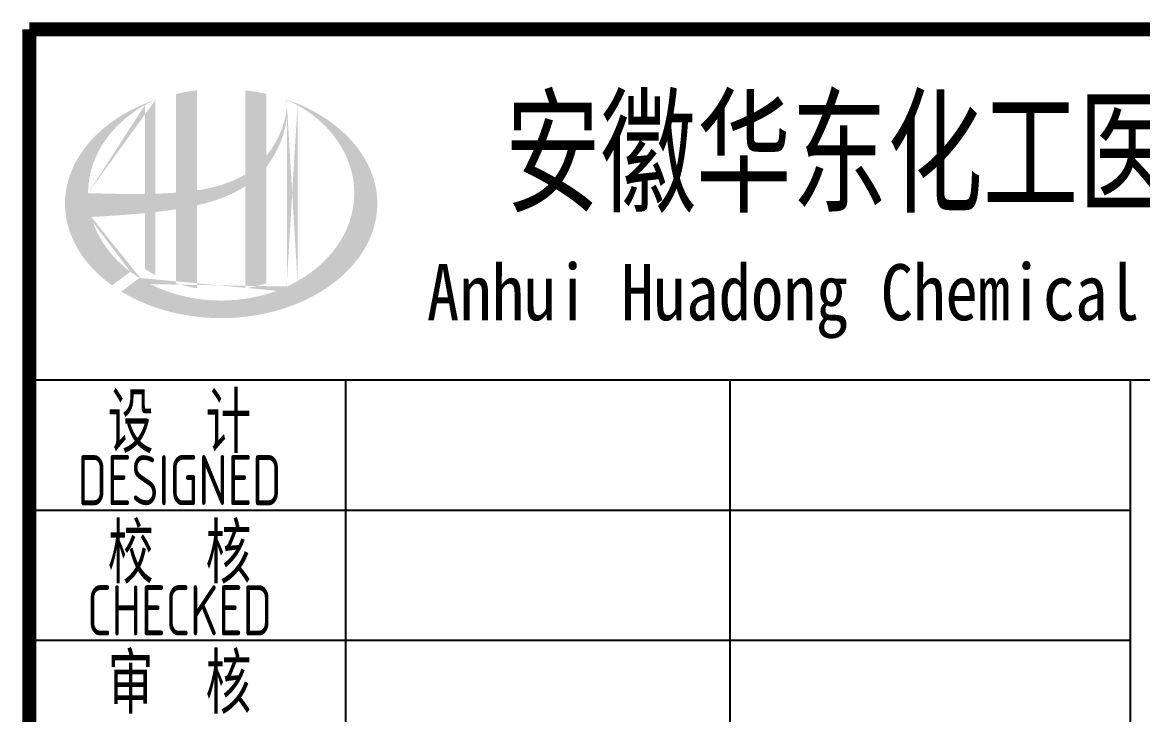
# Model space of a CAD drawing. Extents: x 5136380 to 5447195, y -425726 to -253846.
# Drawn here: x 5243248 to 5246046, y -399585 to -397858 of the extents above; entities that cross this region are included whole.
import ezdxf
from ezdxf.enums import TextEntityAlignment as Align

# ---------------------------------------------------------------- set-up
doc = ezdxf.new("R2010")
doc.units = 0
doc.header["$LTSCALE"] = 1000
doc.header["$MEASUREMENT"] = 0
doc.layers.get('0').update_dxf_attribs({"linetype": 'CONTINUOUS'})
doc.styles.add('AHD', font='sceie.shx', dxfattribs={"width": 0.7, "bigfont": 'sceic.shx'})
doc.styles.add('宋体', font='', dxfattribs={"width": 0.7})
doc.styles.get('宋体').set_extended_font_data('SimSun')

msp = doc.modelspace()

# ---------------------------------------------------------------- hatches: boundary and pattern name
h = msp.add_hatch(color=256)
edge = h.paths.add_edge_path()
edge.add_spline(control_points=[(5243684, -398314.2), (5243687, -398313.5), (5243690.1, -398312.8), (5243714.6, -398306.9), (5243735.9, -398300.4), (5243773.4, -398284.8), (5243789.9, -398276.3), (5243805.3, -398266)], knot_values=[61.629012, 61.629012, 61.629012, 61.629012, 63.330431, 63.330431, 75.353634, 75.353634, 85.398649, 85.398649, 85.398649, 85.398649], degree=3, periodic=0)
edge.add_line((5243805.3, -398266), (5243805.3, -398521.1))
edge.add_spline(control_points=[(5243805.3, -398521.1), (5243813.9, -398519.8), (5243822.4, -398518.1), (5243839.8, -398514.1), (5243848.6, -398511.7), (5243857.3, -398508.9)], knot_values=[4.908456, 4.908456, 4.908456, 4.908456, 4.992821, 4.992821, 5.083034, 5.083034, 5.083034, 5.083034], degree=3, periodic=0)
edge.add_line((5243857.3, -398508.9), (5243857.3, -398218.2))
edge.add_spline(control_points=[(5243857.3, -398218.2), (5243861.6, -398212.7), (5243865.7, -398207.1), (5243878.8, -398187.2), (5243886.6, -398172.3), (5243901.2, -398135.9), (5243906.8, -398114), (5243909.2, -398091.3), (5243909.2, -398090.7), (5243909.3, -398090)], knot_values=[97.991744, 97.991744, 97.991744, 97.991744, 101.64219, 101.64219, 110.337975, 110.337975, 121.934322, 121.934322, 122.270691, 122.270691, 122.270691, 122.270691], degree=3, periodic=0)
edge.add_line((5243909.3, -398090), (5243909.3, -398054.8))
edge.add_spline(control_points=[(5243909.3, -398054.8), (5243909.2, -398058.7), (5243909.1, -398062.5), (5243908.8, -398066.3)], knot_values=[126.194075, 126.194075, 126.194075, 126.194075, 128.396762, 128.396762, 128.396762, 128.396762], degree=3, periodic=0)
edge.add_spline(control_points=[(5243908.8, -398066.3), (5243908.6, -398069.4), (5243908.2, -398072.5), (5243907.9, -398075.6)], knot_values=[124.417049, 124.417049, 124.417049, 124.417049, 126.194075, 126.194075, 126.194075, 126.194075], degree=3, periodic=0)
edge.add_spline(control_points=[(5243907.9, -398075.6), (5243907.3, -398080.2), (5243906.5, -398084.8), (5243905.7, -398089.3)], knot_values=[121.80529, 121.80529, 121.80529, 121.80529, 124.417049, 124.417049, 124.417049, 124.417049], degree=3, periodic=0)
edge.add_spline(control_points=[(5243905.7, -398089.3), (5243904.5, -398095.4), (5243903, -398101.5), (5243901.3, -398107.5)], knot_values=[118.31574, 118.31574, 118.31574, 118.31574, 121.80529, 121.80529, 121.80529, 121.80529], degree=3, periodic=0)
edge.add_spline(control_points=[(5243901.3, -398107.5), (5243899.5, -398113.5), (5243897.5, -398119.5), (5243895.2, -398125.5)], knot_values=[114.795988, 114.795988, 114.795988, 114.795988, 118.31574, 118.31574, 118.31574, 118.31574], degree=3, periodic=0)
edge.add_spline(control_points=[(5243895.2, -398125.5), (5243893, -398131.3), (5243890.5, -398137.1), (5243887.8, -398142.7)], knot_values=[111.329641, 111.329641, 111.329641, 111.329641, 114.795988, 114.795988, 114.795988, 114.795988], degree=3, periodic=0)
edge.add_spline(control_points=[(5243887.8, -398142.7), (5243885, -398148.5), (5243882, -398154.2), (5243878.8, -398159.7)], knot_values=[107.79529, 107.79529, 107.79529, 107.79529, 111.329641, 111.329641, 111.329641, 111.329641], degree=3, periodic=0)
edge.add_spline(control_points=[(5243878.8, -398159.7), (5243875.6, -398165.1), (5243872.2, -398170.4), (5243868.7, -398175.6)], knot_values=[104.343579, 104.343579, 104.343579, 104.343579, 107.79529, 107.79529, 107.79529, 107.79529], degree=3, periodic=0)
edge.add_spline(control_points=[(5243868.7, -398175.6), (5243865.1, -398180.7), (5243861.3, -398185.8), (5243857.3, -398190.6)], knot_values=[100.8507, 100.8507, 100.8507, 100.8507, 104.343579, 104.343579, 104.343579, 104.343579], degree=3, periodic=0)
edge.add_line((5243857.3, -398190.6), (5243857.3, -398036))
edge.add_spline(control_points=[(5243857.3, -398036), (5243840.3, -398032.2), (5243822.9, -398029.3), (5243805.3, -398027.2)], knot_values=[4.423999, 4.423999, 4.423999, 4.423999, 4.558741, 4.558741, 4.558741, 4.558741], degree=3, periodic=0)
edge.add_line((5243805.3, -398027.2), (5243805.3, -398236.3))
edge.add_spline(control_points=[(5243805.3, -398236.3), (5243769.3, -398258.6), (5243727.2, -398270.2), (5243684, -398276.7)], knot_values=[63.246215, 63.246215, 63.246215, 63.246215, 87.689124, 87.689124, 87.689124, 87.689124], degree=3, periodic=0)
edge.add_line((5243684, -398276.7), (5243684, -398027.2))
edge.add_spline(control_points=[(5243684, -398027.2), (5243666.4, -398029.3), (5243649, -398032.2), (5243632, -398036)], knot_values=[4.866038, 4.866038, 4.866038, 4.866038, 5.000777, 5.000777, 5.000777, 5.000777], degree=3, periodic=0)
edge.add_line((5243632, -398036), (5243632, -398282.4))
edge.add_spline(control_points=[(5243632, -398282.4), (5243631.1, -398282.5), (5243613.6, -398283.8), (5243596.3, -398284.7), (5243580, -398285.2)], knot_values=[43.657356, 43.657356, 43.657356, 43.657356, 44.134253, 53.497092, 53.497092, 53.497092, 53.497092], degree=3, periodic=0)
edge.add_line((5243580, -398285.2), (5243580, -398050.6))
edge.add_spline(control_points=[(5243580, -398050.6), (5243571.4, -398053.5), (5243563.1, -398056.7), (5243554.9, -398060.1)], knot_values=[5.14157, 5.14157, 5.14157, 5.14157, 5.212921, 5.212921, 5.212921, 5.212921], degree=3, periodic=0)
edge.add_spline(control_points=[(5243554.9, -398060.1), (5243551.4, -398061.5), (5243548, -398062.9), (5243531.9, -398070), (5243519.6, -398076.1), (5243507.9, -398082.7)], knot_values=[5.212921, 5.212921, 5.212921, 5.212921, 5.24296, 5.24296, 5.355623, 5.355623, 5.355623, 5.355623], degree=3, periodic=0)
edge.add_spline(control_points=[(5243507.9, -398082.7), (5243500.4, -398086.9), (5243493.2, -398091.3), (5243486.2, -398095.8)], knot_values=[5.355623, 5.355623, 5.355623, 5.355623, 5.426974, 5.426974, 5.426974, 5.426974], degree=3, periodic=0)
edge.add_spline(control_points=[(5243486.2, -398095.8), (5243482.5, -398098.3), (5243478.9, -398100.7), (5243472.1, -398105.4), (5243469, -398107.7), (5243465.9, -398110)], knot_values=[5.426974, 5.426974, 5.426974, 5.426974, 5.464765, 5.464765, 5.498325, 5.498325, 5.498325, 5.498325], degree=3, periodic=0)
edge.add_spline(control_points=[(5243465.9, -398110), (5243452.9, -398119.8), (5243440.8, -398130.2), (5243429.9, -398141.2)], knot_values=[5.498325, 5.498325, 5.498325, 5.498325, 5.641027, 5.641027, 5.641027, 5.641027], degree=3, periodic=0)
edge.add_spline(control_points=[(5243429.9, -398141.2), (5243426.4, -398144.7), (5243423, -398148.3), (5243412.8, -398159.6), (5243406.4, -398167.5), (5243400.5, -398175.6)], knot_values=[5.641027, 5.641027, 5.641027, 5.641027, 5.686569, 5.686569, 5.783729, 5.783729, 5.783729, 5.783729], degree=3, periodic=0)
edge.add_spline(control_points=[(5243400.5, -398175.6), (5243392.9, -398186), (5243386.3, -398196.7), (5243379.7, -398209.2), (5243378.9, -398210.7), (5243378.1, -398212.3)], knot_values=[5.783729, 5.783729, 5.783729, 5.783729, 5.908374, 5.908374, 5.92643, 5.92643, 5.92643, 5.92643], degree=3, periodic=0)
edge.add_spline(control_points=[(5243378.1, -398212.3), (5243371.9, -398224.9), (5243366.9, -398237.7), (5243363.1, -398250.7)], knot_values=[5.92643, 5.92643, 5.92643, 5.92643, 6.069132, 6.069132, 6.069132, 6.069132], degree=3, periodic=0)
edge.add_spline(control_points=[(5243363.1, -398250.7), (5243361.5, -398256.2), (5243360.1, -398261.8), (5243357.4, -398274.9), (5243356.3, -398282.4), (5243355.6, -398289.9)], knot_values=[6.069132, 6.069132, 6.069132, 6.069132, 6.130179, 6.130179, 6.211834, 6.211834, 6.211834, 6.211834], degree=3, periodic=0)
edge.add_spline(control_points=[(5243355.6, -398289.9), (5243354.9, -398296.5), (5243354.6, -398303.1), (5243354.6, -398309.7)], knot_values=[6.211834, 6.211834, 6.211834, 6.211834, 6.283185, 6.283185, 6.283185, 6.283185], degree=3, periodic=0)
edge.add_spline(control_points=[(5243354.6, -398309.7), (5243354.6, -398314.4), (5243354.8, -398319.1), (5243355.1, -398323.7)], knot_values=[6.283185, 6.283185, 6.283185, 6.283185, 6.333655, 6.333655, 6.333655, 6.333655], degree=3, periodic=0)
edge.add_spline(control_points=[(5243355.1, -398323.7), (5243355.7, -398333), (5243357, -398342.3), (5243358.9, -398351.6)], knot_values=[6.333655, 6.333655, 6.333655, 6.333655, 6.434594, 6.434594, 6.434594, 6.434594], degree=3, periodic=0)
edge.add_spline(control_points=[(5243358.9, -398351.6), (5243359, -398352.2), (5243359.1, -398352.8), (5243361.1, -398362.1), (5243363.5, -398370.7), (5243366.4, -398379.2)], knot_values=[6.434594, 6.434594, 6.434594, 6.434594, 6.441278, 6.441278, 6.535532, 6.535532, 6.535532, 6.535532], degree=3, periodic=0)
edge.add_spline(control_points=[(5243366.4, -398379.2), (5243369.5, -398388.3), (5243373.3, -398397.3), (5243377.6, -398406.2)], knot_values=[6.535532, 6.535532, 6.535532, 6.535532, 6.636471, 6.636471, 6.636471, 6.636471], degree=3, periodic=0)
edge.add_spline(control_points=[(5243377.6, -398406.2), (5243378.8, -398408.4), (5243379.9, -398410.7), (5243384.6, -398419.5), (5243388.4, -398426), (5243392.6, -398432.4)], knot_values=[6.636471, 6.636471, 6.636471, 6.636471, 6.661894, 6.661894, 6.73741, 6.73741, 6.73741, 6.73741], degree=3, periodic=0)
edge.add_spline(control_points=[(5243392.6, -398432.4), (5243398.2, -398441), (5243404.4, -398449.4), (5243411.1, -398457.6)], knot_values=[6.73741, 6.73741, 6.73741, 6.73741, 6.838349, 6.838349, 6.838349, 6.838349], degree=3, periodic=0)
edge.add_spline(control_points=[(5243411.1, -398457.6), (5243414.1, -398461.2), (5243417.2, -398464.7), (5243424.4, -398472.7), (5243428.7, -398477.1), (5243433.1, -398481.4)], knot_values=[6.838349, 6.838349, 6.838349, 6.838349, 6.88251, 6.88251, 6.939288, 6.939288, 6.939288, 6.939288], degree=3, periodic=0)
edge.add_spline(control_points=[(5243433.1, -398481.4), (5243441, -398489.1), (5243449.5, -398496.5), (5243458.4, -398503.6)], knot_values=[6.939288, 6.939288, 6.939288, 6.939288, 7.040227, 7.040227, 7.040227, 7.040227], degree=3, periodic=0)
edge.add_spline(control_points=[(5243458.4, -398503.6), (5243462.9, -398507.2), (5243467.5, -398510.7), (5243472.2, -398514)], knot_values=[7.040227, 7.040227, 7.040227, 7.040227, 7.090696, 7.090696, 7.090696, 7.090696], degree=3, periodic=0)
edge.add_line((5243472.2, -398514), (5243517.8, -398479.9))
edge.add_ellipse((5243744.6, -398283.7), major_axis=(332.5, 0), ratio=0.806676, start_angle=192.819, end_angle=226.9853, ccw=False)
edge.add_spline(control_points=[(5243420.4, -398343.2), (5243432.4, -398342.5), (5243444.5, -398341.8), (5243488.8, -398339), (5243521.2, -398336.8), (5243554, -398333.7)], knot_values=[11.398263, 11.398263, 11.398263, 11.398263, 18.40729, 18.40729, 37.18094, 37.18094, 37.18094, 37.18094], degree=3, periodic=0)
edge.add_line((5243554, -398333.7), (5243554, -398473.2))
edge.add_spline(control_points=[(5243554, -398473.2), (5243555.7, -398474.3), (5243557.5, -398475.4), (5243566, -398480.5), (5243572.9, -398484.3), (5243580, -398487.9)], knot_values=[4.049945, 4.049945, 4.049945, 4.049945, 4.072021, 4.072021, 4.153257, 4.153257, 4.153257, 4.153257], degree=3, periodic=0)
edge.add_line((5243580, -398487.9), (5243580, -398331))
edge.add_spline(control_points=[(5243580, -398331), (5243596.1, -398329.1), (5243612.2, -398327), (5243629.7, -398324.3), (5243630.8, -398324.1), (5243632, -398324)], knot_values=[42.135009, 42.135009, 42.135009, 42.135009, 51.307228, 51.307228, 51.948574, 51.948574, 51.948574, 51.948574], degree=3, periodic=0)
edge.add_line((5243632, -398324), (5243632, -398508.9))
edge.add_spline(control_points=[(5243632, -398508.9), (5243648.8, -398514.2), (5243666.2, -398518.3), (5243684, -398521.1)], knot_values=[4.34174, 4.34174, 4.34174, 4.34174, 4.516316, 4.516316, 4.516316, 4.516316], degree=3, periodic=0)
edge.add_line((5243684, -398521.1), (5243684, -398314.2))
edge = h.paths.add_edge_path(flags=16)
edge.add_ellipse((5243744.6, -398283.7), major_axis=(332.5, 0), ratio=0.806676, start_angle=124.9875, end_angle=179.999, ccw=False)
edge.add_line((5243554, -398064), (5243554, -398285.8))
edge.add_spline(control_points=[(5243554, -398285.8), (5243506.3, -398286.4), (5243459.3, -398284.9), (5243412.1, -398283.7)], knot_values=[11.27373, 11.27373, 11.27373, 11.27373, 38.687513, 38.687513, 38.687513, 38.687513], degree=3, periodic=0)
edge = h.paths.add_edge_path()
edge.add_spline(control_points=[(5243495.2, -398529.3), (5243510.7, -398538.8), (5243527.3, -398547.4), (5243569.6, -398566), (5243596.3, -398575), (5243651.6, -398588.2), (5243680.3, -398592.6), (5243738.4, -398596.5), (5243767.8, -398596), (5243825.5, -398590.3), (5243854, -398585), (5243908.5, -398570), (5243934.6, -398560.2), (5243983, -398536.8), (5244005.4, -398523.1), (5244045.4, -398492.6), (5244063, -398475.9), (5244092.6, -398440.1), (5244104.7, -398421.2), (5244122.9, -398382.1), (5244129, -398362), (5244135.3, -398321.4), (5244135.4, -398300.9), (5244129.7, -398260.2), (5244123.8, -398239.9), (5244106, -398200.6), (5244094.1, -398181.5), (5244064.7, -398145.4), (5244047.2, -398128.4), (5244007.3, -398097.6), (5243984.9, -398083.7), (5243944.3, -398063.8), (5243927.1, -398056.7), (5243909.3, -398050.6)], knot_values=[0.886421, 0.886421, 0.886421, 0.886421, 1.040557, 1.040557, 1.261172, 1.261172, 1.481788, 1.481788, 1.702404, 1.702404, 1.92302, 1.92302, 2.143636, 2.143636, 2.364252, 2.364252, 2.584868, 2.584868, 2.805484, 2.805484, 3.026099, 3.026099, 3.246715, 3.246715, 3.46852, 3.46852, 3.690325, 3.690325, 3.91213, 3.91213, 4.133935, 4.133935, 4.283209, 4.283209, 4.283209, 4.283209], degree=3, periodic=0)
edge.add_line((5243909.3, -398050.6), (5243909.3, -398050.6))
edge.add_spline(control_points=[(5243909.3, -398050.7), (5243909.3, -398052.1), (5243909.3, -398053.4), (5243909.3, -398054.8)], knot_values=[128.396762, 128.396762, 128.396762, 128.396762, 129.192193, 129.192193, 129.192193, 129.192193], degree=3, periodic=0)
edge.add_line((5243909.3, -398054.8), (5243909.3, -398516.8))
edge.add_ellipse((5243744.6, -398283.7), major_axis=(332.5, 0), ratio=0.806676, start_angle=232.1054, end_angle=299.6833, ccw=False)
edge.add_line((5243540.4, -398495.4), (5243495.2, -398529.3))
edge = h.paths.add_edge_path(flags=16)
edge.add_ellipse((5243744.6, -398283.7), major_axis=(332.5, 0), ratio=0.806676, start_angle=304.9875, end_angle=415.0121, ccw=False)
edge.add_line((5243935.3, -398503.5), (5243935.3, -398064))

# ---------------------------------------------------------------- linework, layer by layer
for p, q in [((5243265.7, -398750), (5248765.7, -398750)), ((5244055.7, -400375), (5244055.7, -398750)), ((5244055.7, -400375), (5244055.7, -398750)), ((5244055.7, -400375), (5244055.7, -398750)), ((5245015.7, -400375), (5245015.7, -398750)), ((5245015.7, -400375), (5245015.7, -398750)), ((5246015.7, -400375), (5246015.7, -398750)), ((5246015.7, -400375), (5246015.7, -398750)), ((5243265.7, -399075), (5246015.7, -399075)), ((5243265.7, -399400), (5246015.7, -399400))]:
    msp.add_line(p, q)
at = {"const_width": 35}
for points in [[(5252265.7, -397875), (5243265.7, -397875)], [(5243265.7, -397875), (5243265.7, -400875)]]:
    msp.add_lwpolyline(points, dxfattribs=at)

# ---------------------------------------------------------------- texts
for s, height, style, width, p in [('安徽华东化工医药工程有限责任公司', 250, '宋体', 0.7, (5246363.1, -398175)), ('Anhui Huadong Chemical & Medical Engineering Co.,Ltd', 140, '宋体', 0.85, (5246363.1, -398550)), ('设  计', 150, 'AHD', 0.8, (5243640.7, -398850)), ('设  计', 150, 'AHD', 0.8, (5243640.7, -398850)), ('DESIGNED', 125, 'AHD', 0.8, (5243640.7, -399000)), ('DESIGNED', 125, 'AHD', 0.8, (5243640.7, -399000)), ('校  核', 150, 'AHD', 0.8, (5243640.7, -399175)), ('校  核', 150, 'AHD', 0.8, (5243640.7, -399175)), ('CHECKED', 125, 'AHD', 0.8, (5243640.7, -399325)), ('CHECKED', 125, 'AHD', 0.8, (5243640.7, -399325)), ('审  核', 150, 'AHD', 0.8, (5243640.7, -399500)), ('审  核', 150, 'AHD', 0.8, (5243640.7, -399500))]:
    msp.add_text(s, height=height, dxfattribs=dict(style=style, width=width)).set_placement(p, align=Align.MIDDLE)

doc.saveas('drawing.dxf')
